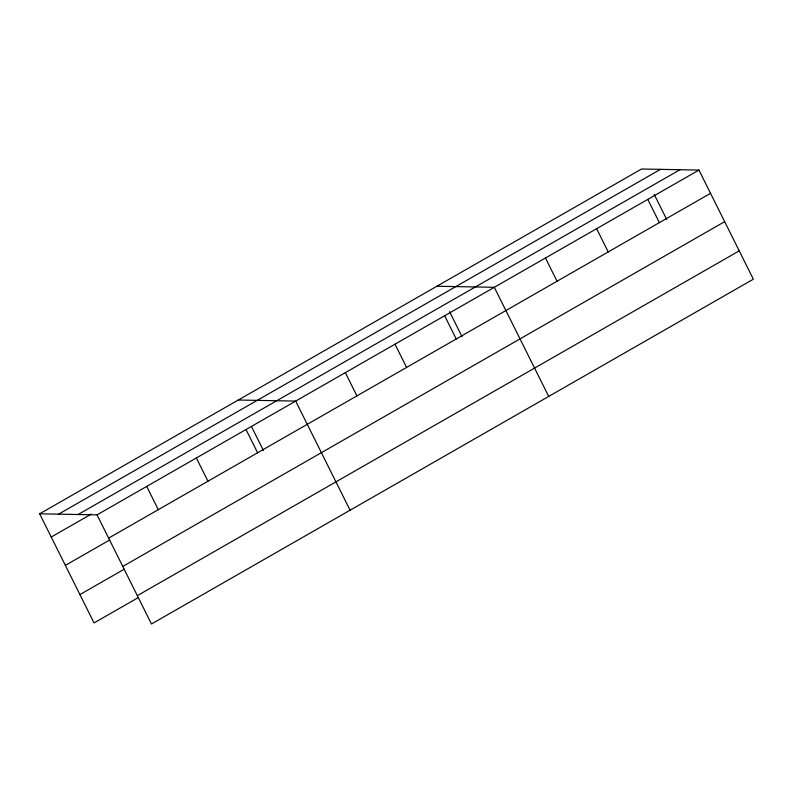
<?xml version="1.0" encoding="UTF-8"?>
<svg xmlns="http://www.w3.org/2000/svg" width="793" height="793" viewBox="0 0 793 793"><rect width="100%" height="100%" fill="white"/><g stroke="black" fill="none" stroke-linecap="round" stroke-linejoin="round"><path stroke-width="1.19" d="M39.65 513.805L641.537 169.008L698.95 170.079L753.35 279.195L151.463 623.992L97.053 514.865L39.65 513.805L94.05 622.921L138.428 597.506M58.593 514.151L660.48 169.365M78.11 514.518L679.997 169.732M51.238 537.039L91.383 514.042M97.053 514.865L698.95 170.079M108.641 538.11L710.528 193.323M65.363 565.379L109.741 539.964M122.776 566.45L724.663 221.663M79.924 594.581L124.293 569.166M137.328 595.652L739.225 250.856M436.893 286.243L494.307 287.304L548.706 396.431M238.277 400.019L295.68 401.089L350.08 510.206M654.215 194.434L666.715 219.502M647.782 199.39L659.37 222.625M596.623 228.691L608.211 251.936M545.465 258.003L557.053 281.237M449.572 311.659L462.071 336.728M444.645 315.753L456.233 338.988M394.993 344.202L406.581 367.437M345.332 372.641L356.919 395.885M251.49 426.535L263.445 450.513M246.018 429.538L257.606 452.773M196.367 457.977L207.954 481.222M146.715 486.426L158.293 509.661"/></g></svg>
